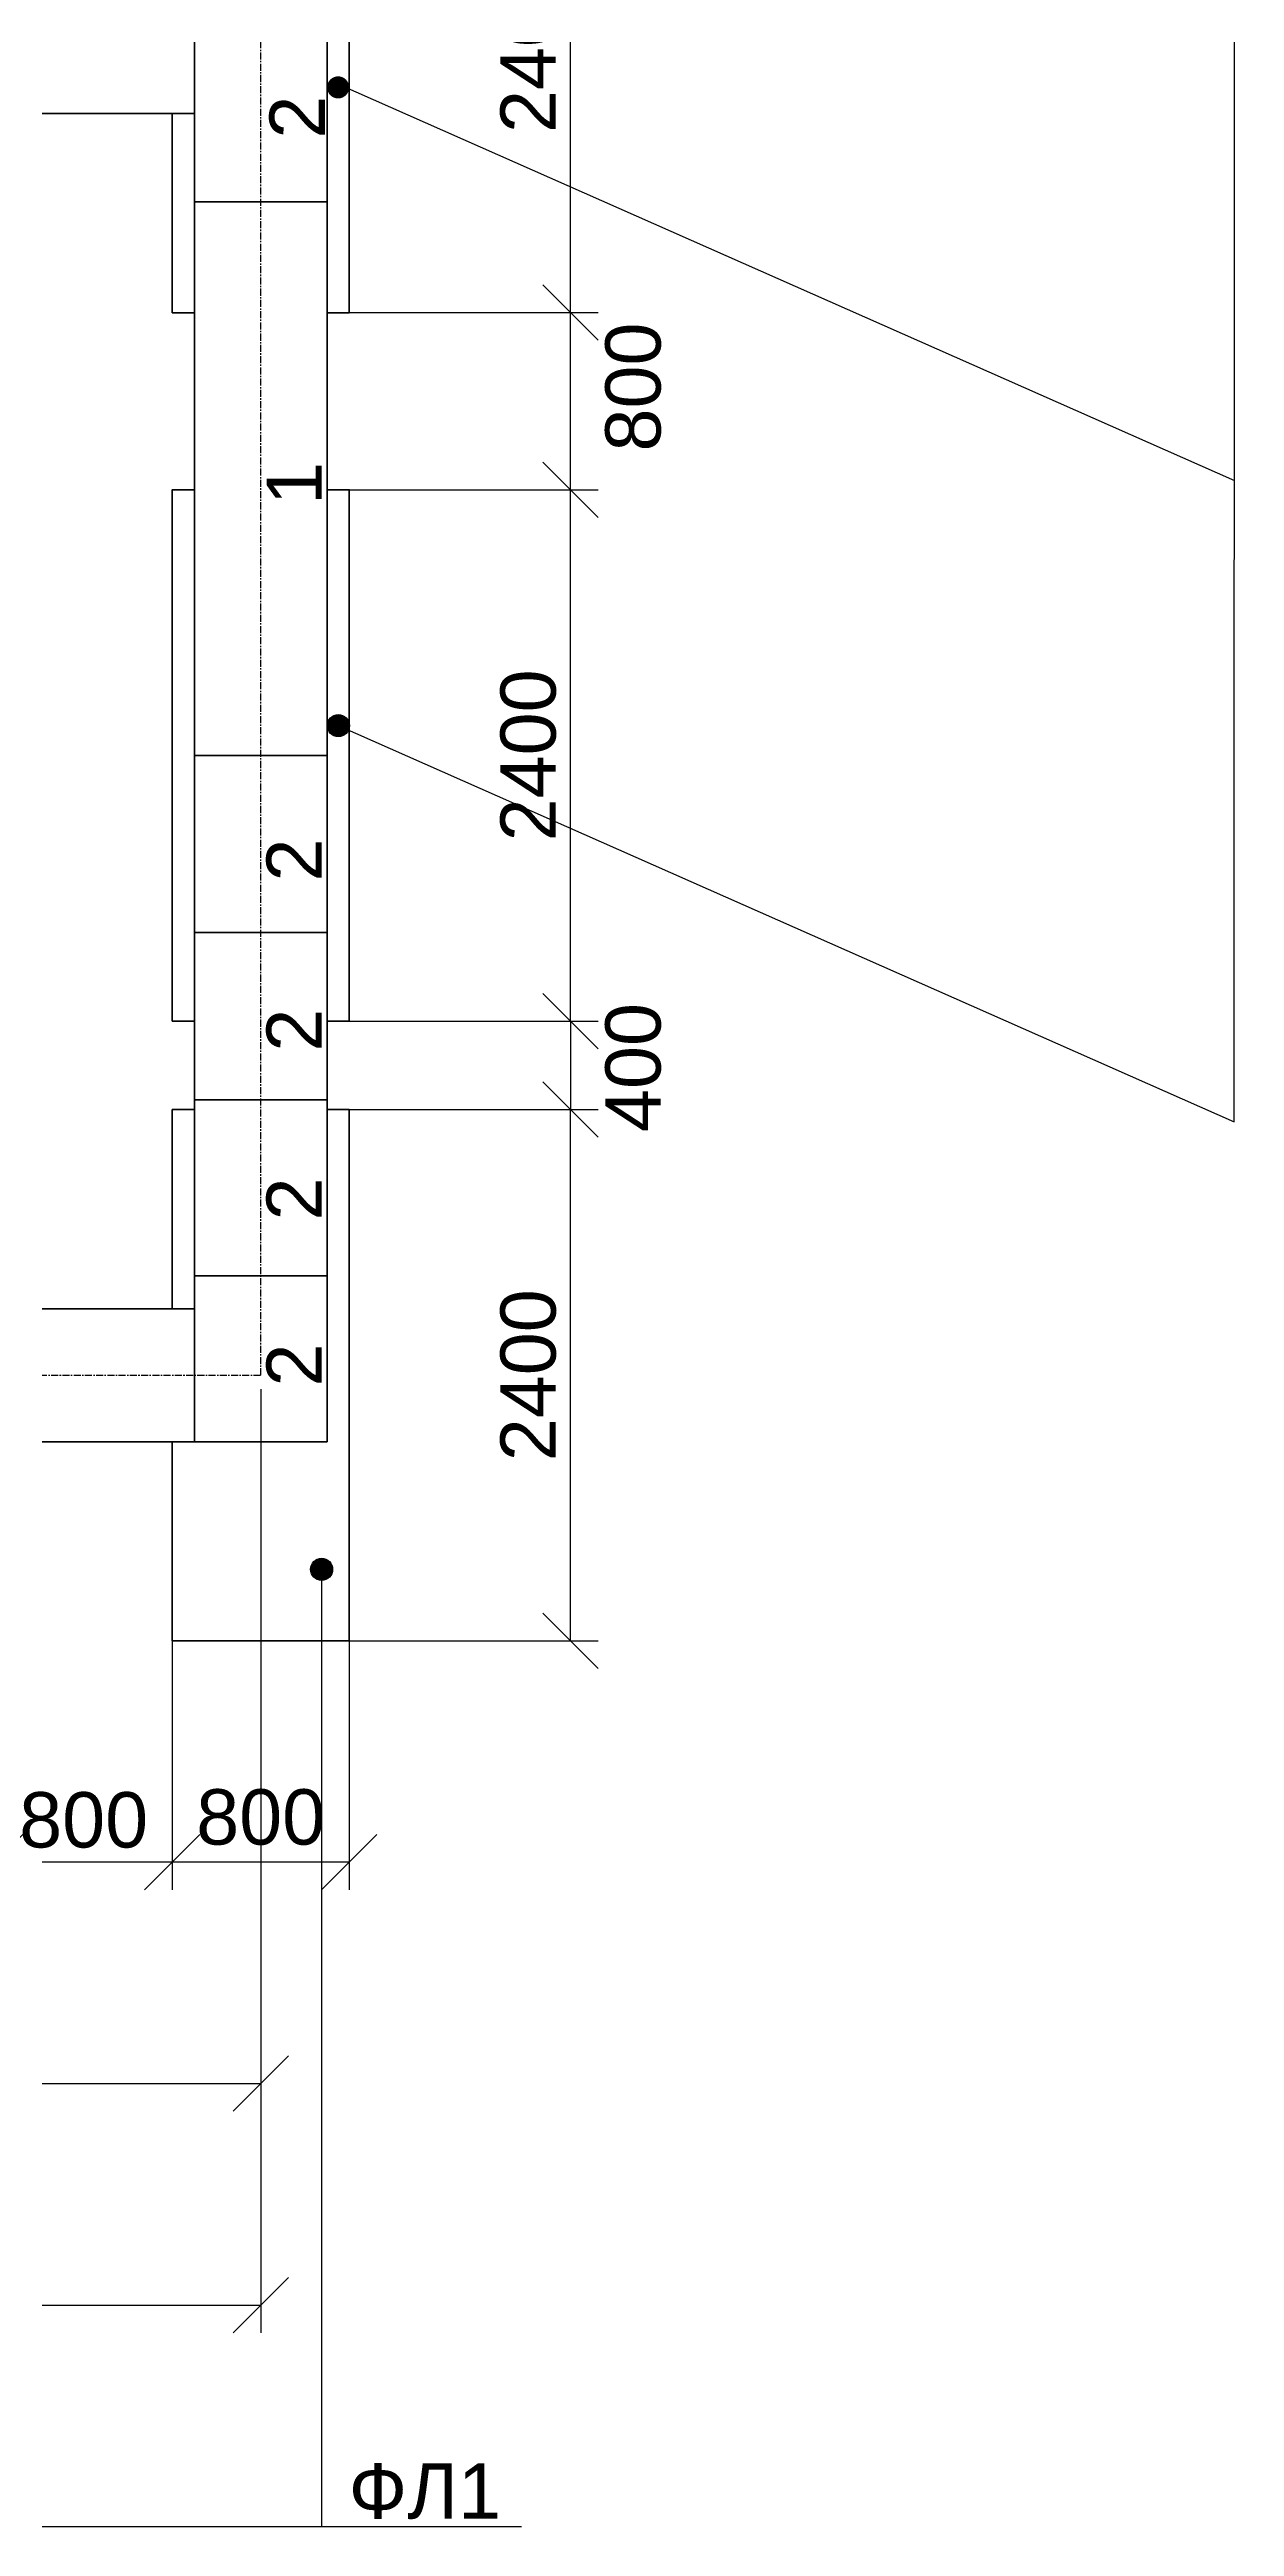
# Model space of a CAD drawing. Header units: millimetres. Extents: x -229914 to 856942, y -268655 to 87212.
# Drawn here: x 353395 to 358749, y -150110 to -138922 of the extents above; entities that cross this region are included whole.
import ezdxf

# ---------------------------------------------------------------- set-up
doc = ezdxf.new("R2010")
doc.units = ezdxf.units.MM
doc.linetypes.add('DASHDOT_axis', pattern=[24, 20, -1.5, 1, -1.5])
doc.linetypes.add('осевая', pattern=[50.8, 31.75, -6.35, 6.35, -6.35])
doc.layers.add('каменные и деревянные эл', color=7, linetype='Continuous', lineweight=60)
doc.layers.add('Ось', color=7, linetype='DASHDOT_axis', lineweight=25)
doc.styles.get("Standard").update_dxf_attribs({"font": 'arial.ttf'})
doc.styles.add('Аннотативный', font='arial.ttf')
doc.dimstyles.new('Копия Аннотативный', dxfattribs={"dimscale": 0, "dimtxt": 2.5, "dimasz": 2.5, "dimexe": 1.25, "dimexo": 0.625, "dimtad": 1, "dimtxsty": 'Аннотативный', "dimblk": 'OBLIQUE', "dimcen": 2.5, "dimadec": 0, "dimazin": 0, "dimtfac": 1, "dimtmove": 0, "dimatfit": 3, "dimldrblk": 'OBLIQUE', "dimfxl": 1, "dimarcsym": 0})

# ---------------------------------------------------------------- blocks, each defined once
blk = doc.blocks.new('_Oblique')
at = {"color": 0, "linetype": 'ByBlock', "lineweight": -2}
blk.add_line((-0.5, -0.5), (0.5, 0.5), dxfattribs=at)
blk = doc.blocks.new('*D218')
at = {"color": 0, "lineweight": -2, "transparency": 16777216}
for p, q in [((353149, -145851), (353149, -147235)), ((353949, -145873), (353949, -147235)), ((353949, -147110), (353149, -147110))]:
    blk.add_line(p, q, dxfattribs=at)
at = {"layer": 'Defpoints', "color": 0, "transparency": 16777216}
for p in [(353149, -145789), (353949, -145811), (353149, -147110)]:
    blk.add_point(p, dxfattribs=at)
at = {"color": 0, "lineweight": -2, "transparency": 16777216, "xscale": 250, "yscale": 250, "zscale": 250, "rotation": 180}
blk.add_blockref('_Oblique', (353149, -147110), dxfattribs=at)
at = {"color": 0, "lineweight": -2, "transparency": 16777216, "xscale": 250, "yscale": 250, "zscale": 250}
blk.add_blockref('_Oblique', (353949, -147110), dxfattribs=at)
at = {"color": 0, "transparency": 16777216, "insert": (353549, -146920), "char_height": 250, "attachment_point": 5, "style": 'Аннотативный'}
blk.add_mtext('800', dxfattribs=at)
blk = doc.blocks.new('*D219')
at = {"color": 0, "lineweight": -2, "transparency": 16777216}
for p, q in [((353949, -145873), (353949, -147235)), ((354749, -145819), (354749, -147235)), ((354749, -147110), (353949, -147110))]:
    blk.add_line(p, q, dxfattribs=at)
at = {"layer": 'Defpoints', "color": 0, "transparency": 16777216}
for p in [(354749, -145756), (353949, -145811), (353949, -147110)]:
    blk.add_point(p, dxfattribs=at)
at = {"color": 0, "lineweight": -2, "transparency": 16777216, "xscale": 250, "yscale": 250, "zscale": 250, "rotation": 180}
blk.add_blockref('_Oblique', (353949, -147110), dxfattribs=at)
at = {"color": 0, "lineweight": -2, "transparency": 16777216, "xscale": 250, "yscale": 250, "zscale": 250}
blk.add_blockref('_Oblique', (354749, -147110), dxfattribs=at)
at = {"color": 0, "transparency": 16777216, "insert": (354349, -146907), "char_height": 250, "attachment_point": 5, "style": 'Аннотативный'}
blk.add_mtext('800', dxfattribs=at)
blk = doc.blocks.new('*D253')
at = {"color": 0, "lineweight": -2, "transparency": 16777216}
for p, q in [((353149, -145851), (353149, -147235)), ((353949, -145873), (353949, -147235)), ((353949, -147110), (353149, -147110))]:
    blk.add_line(p, q, dxfattribs=at)
at = {"layer": 'Defpoints', "color": 0, "transparency": 16777216}
for p in [(353149, -145789), (353949, -145811), (353149, -147110)]:
    blk.add_point(p, dxfattribs=at)
at = {"color": 0, "lineweight": -2, "transparency": 16777216, "xscale": 250, "yscale": 250, "zscale": 250, "rotation": 180}
blk.add_blockref('_Oblique', (353149, -147110), dxfattribs=at)
at = {"color": 0, "lineweight": -2, "transparency": 16777216, "xscale": 250, "yscale": 250, "zscale": 250}
blk.add_blockref('_Oblique', (353949, -147110), dxfattribs=at)
at = {"color": 0, "transparency": 16777216, "insert": (353549, -146920), "char_height": 250, "attachment_point": 5, "style": 'Аннотативный'}
blk.add_mtext('800', dxfattribs=at)
blk = doc.blocks.new('*D254')
at = {"color": 0, "lineweight": -2, "transparency": 16777216}
for p, q in [((353949, -145873), (353949, -147235)), ((354749, -145819), (354749, -147235)), ((354749, -147110), (353949, -147110))]:
    blk.add_line(p, q, dxfattribs=at)
at = {"layer": 'Defpoints', "color": 0, "transparency": 16777216}
for p in [(354749, -145756), (353949, -145811), (353949, -147110)]:
    blk.add_point(p, dxfattribs=at)
at = {"color": 0, "lineweight": -2, "transparency": 16777216, "xscale": 250, "yscale": 250, "zscale": 250, "rotation": 180}
blk.add_blockref('_Oblique', (353949, -147110), dxfattribs=at)
at = {"color": 0, "lineweight": -2, "transparency": 16777216, "xscale": 250, "yscale": 250, "zscale": 250}
blk.add_blockref('_Oblique', (354749, -147110), dxfattribs=at)
at = {"color": 0, "transparency": 16777216, "insert": (354349, -146907), "char_height": 250, "attachment_point": 5, "style": 'Аннотативный'}
blk.add_mtext('800', dxfattribs=at)
blk = doc.blocks.new('*D266')
at = {"color": 0, "lineweight": -2, "transparency": 16777216}
for p, q in [((354712, -137710), (355874, -137710)), ((355749, -140110), (355749, -137710)), ((354712, -140110), (355874, -140110))]:
    blk.add_line(p, q, dxfattribs=at)
at = {"layer": 'Defpoints', "color": 0, "transparency": 16777216}
for p in [(354649, -137710), (355749, -137710), (354649, -140110)]:
    blk.add_point(p, dxfattribs=at)
at = {"color": 0, "lineweight": -2, "transparency": 16777216, "xscale": 250, "yscale": 250, "zscale": 250}
for p, rotation in [((355749, -137710), 90), ((355749, -140110), 270)]:
    blk.add_blockref('_Oblique', p, dxfattribs=dict(at, rotation=rotation))
at = {"color": 0, "transparency": 16777216, "insert": (355559, -138910), "char_height": 250, "attachment_point": 5, "rotation": 90, "style": 'Аннотативный'}
blk.add_mtext('2400', dxfattribs=at)
blk = doc.blocks.new('*D267')
at = {"color": 0, "lineweight": -2, "transparency": 16777216}
for p, q in [((354812, -140110), (355874, -140110)), ((355749, -140910), (355749, -140110)), ((354712, -140910), (355874, -140910))]:
    blk.add_line(p, q, dxfattribs=at)
at = {"layer": 'Defpoints', "color": 0, "transparency": 16777216}
for p in [(354749, -140110), (355749, -140110), (354649, -140910)]:
    blk.add_point(p, dxfattribs=at)
at = {"color": 0, "lineweight": -2, "transparency": 16777216, "xscale": 250, "yscale": 250, "zscale": 250}
for p, rotation in [((355749, -140110), 90), ((355749, -140910), 270)]:
    blk.add_blockref('_Oblique', p, dxfattribs=dict(at, rotation=rotation))
at = {"color": 0, "transparency": 16777216, "insert": (356033, -140446), "char_height": 250, "attachment_point": 5, "rotation": 90, "style": 'Аннотативный'}
blk.add_mtext('800', dxfattribs=at)
blk = doc.blocks.new('*D268')
at = {"color": 0, "lineweight": -2, "transparency": 16777216}
for p, q in [((354712, -140910), (355874, -140910)), ((355749, -143310), (355749, -140910)), ((354712, -143310), (355874, -143310))]:
    blk.add_line(p, q, dxfattribs=at)
at = {"layer": 'Defpoints', "color": 0, "transparency": 16777216}
for p in [(354649, -140910), (355749, -140910), (354649, -143310)]:
    blk.add_point(p, dxfattribs=at)
at = {"color": 0, "lineweight": -2, "transparency": 16777216, "xscale": 250, "yscale": 250, "zscale": 250}
for p, rotation in [((355749, -140910), 90), ((355749, -143310), 270)]:
    blk.add_blockref('_Oblique', p, dxfattribs=dict(at, rotation=rotation))
at = {"color": 0, "transparency": 16777216, "insert": (355559, -142110), "char_height": 250, "attachment_point": 5, "rotation": 90, "style": 'Аннотативный'}
blk.add_mtext('2400', dxfattribs=at)
blk = doc.blocks.new('*D269')
at = {"color": 0, "lineweight": -2, "transparency": 16777216}
for p, q in [((354712, -143310), (355874, -143310)), ((355749, -143310), (355749, -143710)), ((354712, -143710), (355874, -143710))]:
    blk.add_line(p, q, dxfattribs=at)
at = {"layer": 'Defpoints', "color": 0, "transparency": 16777216}
for p in [(354649, -143310), (354649, -143710), (355749, -143710)]:
    blk.add_point(p, dxfattribs=at)
at = {"color": 0, "lineweight": -2, "transparency": 16777216, "xscale": 250, "yscale": 250, "zscale": 250}
for p, rotation in [((355749, -143310), 90), ((355749, -143710), 270)]:
    blk.add_blockref('_Oblique', p, dxfattribs=dict(at, rotation=rotation))
at = {"color": 0, "transparency": 16777216, "insert": (356033, -143520), "char_height": 250, "attachment_point": 5, "rotation": 90, "style": 'Аннотативный'}
blk.add_mtext('400', dxfattribs=at)
blk = doc.blocks.new('*D272')
at = {"color": 0, "lineweight": -2, "transparency": 16777216}
for p, q in [((354812, -143710), (355874, -143710)), ((355749, -146110), (355749, -143710)), ((354674, -146110), (355874, -146110))]:
    blk.add_line(p, q, dxfattribs=at)
at = {"layer": 'Defpoints', "color": 0, "transparency": 16777216}
for p in [(354749, -143710), (355749, -143710), (354611, -146110)]:
    blk.add_point(p, dxfattribs=at)
at = {"color": 0, "lineweight": -2, "transparency": 16777216, "xscale": 250, "yscale": 250, "zscale": 250}
for p, rotation in [((355749, -143710), 90), ((355749, -146110), 270)]:
    blk.add_blockref('_Oblique', p, dxfattribs=dict(at, rotation=rotation))
at = {"color": 0, "transparency": 16777216, "insert": (355559, -144910), "char_height": 250, "attachment_point": 5, "rotation": 90, "style": 'Аннотативный'}
blk.add_mtext('2400', dxfattribs=at)
blk = doc.blocks.new('*D284')
at = {"color": 0, "lineweight": -2, "transparency": 16777216}
for p, q in [((347349, -144973), (347349, -148235)), ((354349, -144973), (354349, -148235)), ((347349, -148110), (354349, -148110))]:
    blk.add_line(p, q, dxfattribs=at)
at = {"layer": 'Defpoints', "color": 0, "transparency": 16777216}
for p in [(347349, -144910), (354349, -144910), (354349, -148110)]:
    blk.add_point(p, dxfattribs=at)
at = {"color": 0, "lineweight": -2, "transparency": 16777216, "xscale": 250, "yscale": 250, "zscale": 250, "rotation": 180}
blk.add_blockref('_Oblique', (347349, -148110), dxfattribs=at)
at = {"color": 0, "lineweight": -2, "transparency": 16777216, "xscale": 250, "yscale": 250, "zscale": 250}
blk.add_blockref('_Oblique', (354349, -148110), dxfattribs=at)
at = {"color": 0, "transparency": 16777216, "insert": (350849, -147920), "char_height": 250, "attachment_point": 5, "style": 'Аннотативный'}
blk.add_mtext('7000', dxfattribs=at)
blk = doc.blocks.new('*D285')
at = {"color": 0, "lineweight": -2, "transparency": 16777216}
for p, q in [((337349, -148173), (337349, -149235)), ((354349, -148173), (354349, -149235)), ((337349, -149110), (354349, -149110))]:
    blk.add_line(p, q, dxfattribs=at)
at = {"layer": 'Defpoints', "color": 0, "transparency": 16777216}
for p in [(337349, -148110), (354349, -148110), (354349, -149110)]:
    blk.add_point(p, dxfattribs=at)
at = {"color": 0, "lineweight": -2, "transparency": 16777216, "xscale": 250, "yscale": 250, "zscale": 250, "rotation": 180}
blk.add_blockref('_Oblique', (337349, -149110), dxfattribs=at)
at = {"color": 0, "lineweight": -2, "transparency": 16777216, "xscale": 250, "yscale": 250, "zscale": 250}
blk.add_blockref('_Oblique', (354349, -149110), dxfattribs=at)
at = {"color": 0, "transparency": 16777216, "insert": (345849, -148920), "char_height": 250, "attachment_point": 5, "style": 'Аннотативный'}
blk.add_mtext('17000', dxfattribs=at)

msp = doc.modelspace()

# ---------------------------------------------------------------- hatches: boundary and pattern name
h = msp.add_hatch(color=256)
h.dxf.hatch_style = 1
h.paths.add_polyline_path([(354648.91099, -139092.551, -1), (354748.91099, -139092.551, -1)])
h = msp.add_hatch(color=256)
h.dxf.hatch_style = 1
h.paths.add_polyline_path([(354649.61318, -141975.39038, 0.9639623722), (354749.47859, -141979.05657), (354749.47859, -141971.7242, 0.9639623722)])
h = msp.add_hatch(color=256)
h.dxf.hatch_style = 1
h.paths.add_polyline_path([(354674.21017, -145786.90872, 1), (354574.21017, -145786.90872, 1)])

# ---------------------------------------------------------------- linework, layer by layer
for p, q in [((358748.6678, -143764.69209), (358749.47859, -131455.1867)), ((354700.42396, -139078.52402), (358749.47859, -140867.82572)), ((354699.61318, -141975.39038), (358748.6678, -143764.69209)), ((354624.21017, -145786.90872), (354624.21017, -150110.26154)), ((336949.47859, -150110.26154), (355528.10558, -150110.26154))]:
    msp.add_line(p, q)
at = {"linetype": 'DASHDOT_axis'}
msp.add_lwpolyline([(354349.47859, -147106.51154), (354349.47859, -148235.26154)], dxfattribs=at)
for centre in [(354699.61318, -141975.39038), (354624.21017, -145786.90872)]:
    msp.add_circle(centre, 50)
at = {"layer": 'каменные и деревянные эл', "lineweight": 60}
for p, q in [((354649.47859, -132610.26154), (354649.47859, -145210.26154)), ((354049.47859, -133210.26154), (354049.47859, -145210.26154)), ((337649.47859, -139210.26154), (354049.47859, -139210.26154)), ((353949.47859, -140110.26154), (353949.47859, -139210.26154)), ((354649.47859, -139610.26154), (354049.47859, -139610.26154)), ((354649.47859, -139610.26154), (354049.47859, -139610.26154)), ((353949.47859, -140110.26154), (354049.47859, -140110.26154)), ((354649.47859, -142110.26154), (354049.47859, -142110.26154)), ((354649.47859, -142910.26154), (354049.47859, -142910.26154)), ((354649.47859, -143665.26154), (354049.47859, -143665.26154)), ((354649.47859, -144460.26154), (354049.47859, -144460.26154)), ((337049.47859, -144610.26154), (354049.47859, -144610.26154)), ((337049.47859, -145210.26154), (354649.47859, -145210.26154))]:
    msp.add_line(p, q, dxfattribs=at)
for points in [[(354649.47859, -140110.26154), (354749.47859, -140110.26154), (354749.47859, -137710.26154), (354649.47859, -137710.26154)], [(354049.47859, -140910.26154), (353949.47859, -140910.26154), (353949.47859, -143310.26154), (354049.47859, -143310.26154)], [(354649.47859, -140910.26154), (354749.47859, -140910.26154), (354749.47859, -143310.26154), (354649.47859, -143310.26154)], [(354649.47859, -143710.26154), (354749.47859, -143710.26154), (354749.47859, -146110.26154), (353949.47859, -146110.26154), (353949.47859, -145210.26154)], [(354049.47859, -143710.26154), (353949.47859, -143710.26154), (353949.47859, -144610.26154)]]:
    msp.add_lwpolyline(points, dxfattribs=at)
at = {"layer": 'Ось', "linetype": 'осевая', "lineweight": 25}
msp.add_lwpolyline([(337349.47859, -132910.26154), (337349.47859, -144910.26154), (354349.47859, -144910.26154), (354349.47859, -132910.26154)], close=True, dxfattribs=at)

# ---------------------------------------------------------------- texts
at = {"lineweight": 25, "char_height": 250, "attachment_point": 3, "rotation": 90}
for s, insert in [('\\pxa0.66667,sm1.07917;2', (354388.87921, -139129.70745)), ('\\pxa0.66667,sm1.07917;1', (354375.29439, -140784.73805)), ('\\pxa0.66667,sm1.07917;2', (354375.29439, -142485.33643)), ('\\pxa0.66667,sm1.07917;2', (354375.29439, -143253.9993)), ('\\pxa0.66667,sm1.07917;2', (354375.29439, -144016.41239)), ('\\pxa0.66667,sm1.07917;2', (354375.29439, -144766.65201))]:
    msp.add_mtext_dynamic_manual_height_columns(s, width=110.1427955, gutter_width=1250, heights=[0], dxfattribs=dict(at, insert=insert))
at = {"lineweight": 25, "insert": (355434.8796, -149825.00886), "char_height": 250, "attachment_point": 3}
msp.add_mtext_dynamic_manual_height_columns('\\pxa0.66667,sm1.07917;ФЛ1', width=110.1427955, gutter_width=1250, heights=[0], dxfattribs=at)

# ---------------------------------------------------------------- dimensions: what is measured, and where the dimension line sits
for base, p1, p2, picture, middle in [((355749.47859, -137710.26154), (354649.47859, -140110.26154), (354649.47859, -137710.26154), '*D266', (355559.33534, -138910.26154)), ((355749.47859, -140910.26154), (354649.47859, -143310.26154), (354649.47859, -140910.26154), '*D268', (355559.33534, -142110.26154)), ((355749.47859, -143710.26154), (354611.36499, -146110.26154), (354749.47859, -143710.26154), '*D272', (355559.33534, -144910.26154))]:
    dim = msp.add_linear_dim(base=base, p1=p1, p2=p2, angle=90, dimstyle='Копия Аннотативный')
    dim.commit()
    dim.dimension.update_dxf_attribs({"geometry": picture, "text_midpoint": middle})
for base, p1, p2, picture, middle in [((355749.47859, -140110.26154), (354649.47859, -140910.26154), (354749.47859, -140110.26154), '*D267', (356033.2827, -140446.408)), ((355749.47859, -143710.26154), (354649.47859, -143310.26154), (354649.47859, -143710.26154), '*D269', (356032.72503, -143519.7177))]:
    dim = msp.add_linear_dim(base=base, p1=p1, p2=p2, angle=90, dimstyle='Копия Аннотативный', override={"dimtmove": 2})
    dim.commit()
    dim.dimension.update_dxf_attribs({"geometry": picture, "text_midpoint": middle, "dimtype": 160})
for base, p1, p2, picture, middle in [((354349.47859, -148110.26154), (347349.47859, -144910.26154), (354349.47859, -144910.26154), '*D284', (350849.47859, -147920.11829)), ((353149.47859, -147110.26154), (353949.47859, -145810.72631), (353149.47859, -145788.8854), '*D218', (353549.47859, -146920.11829)), ((353149.47859, -147110.26154), (353949.47859, -145810.72631), (353149.47859, -145788.8854), '*D253', (353549.47859, -146920.11829)), ((354349.47859, -149110.26154), (337349.47859, -148110.26154), (354349.47859, -148110.26154), '*D285', (345849.47859, -148920.11829))]:
    dim = msp.add_linear_dim(base=base, p1=p1, p2=p2, dimstyle='Копия Аннотативный')
    dim.commit()
    dim.dimension.update_dxf_attribs({"geometry": picture, "text_midpoint": middle})
for picture in ['*D219', '*D254']:
    dim = msp.add_linear_dim(base=(353949.47859, -147110.26154), p1=(354749.47859, -145756.12405), p2=(353949.47859, -145810.72631), dimstyle='Копия Аннотативный', override={"dimtmove": 2})
    dim.commit()
    dim.dimension.update_dxf_attribs({"geometry": picture, "text_midpoint": (354349.47859, -146907.35053), "dimtype": 160})

doc.saveas('drawing.dxf')
